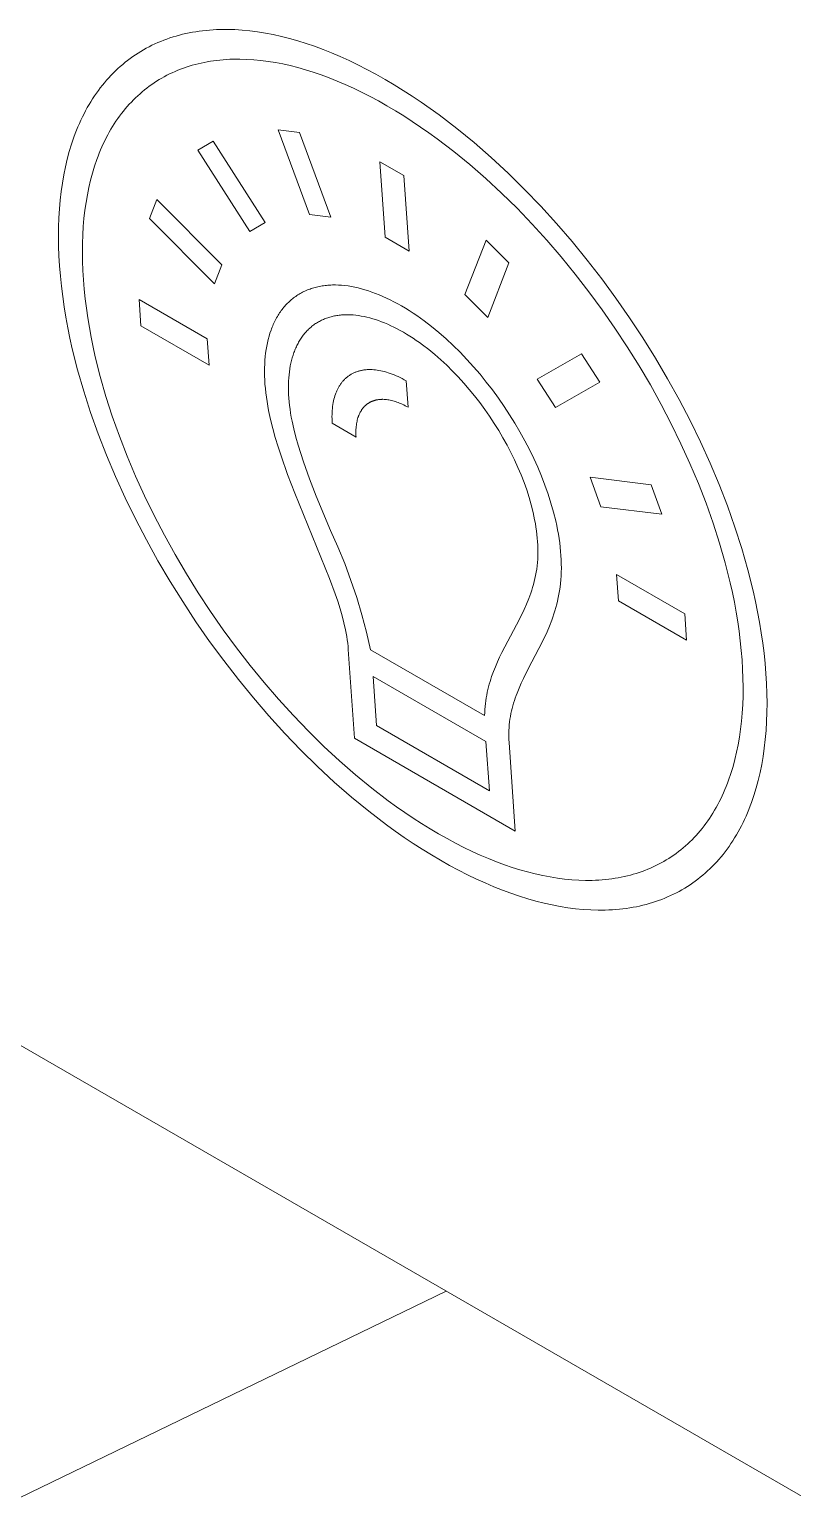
# Model space of a CAD drawing. Header units: inches. Extents: x -10 to 196, y -2 to 124.
# Drawn here: x 136.608 to 137.659, y 66.364 to 68.392 of the extents above; entities that cross this region are included whole.
import ezdxf

# ---------------------------------------------------------------- set-up
doc = ezdxf.new("R2010")
doc.units = ezdxf.units.IN
doc.layers.add('ZANO_R', color=7, linetype='Continuous', lineweight=0)

msp = doc.modelspace()

# ---------------------------------------------------------------- linework, layer by layer
at = {"layer": 'ZANO_R'}
for p, q in [((136.80986, 68.38268), (136.80552, 68.38138)), ((136.81424, 68.3839), (136.80986, 68.38268)), ((136.81868, 68.38503), (136.81424, 68.3839)), ((136.82316, 68.38607), (136.81868, 68.38503)), ((136.82769, 68.38703), (136.82316, 68.38607)), ((136.83226, 68.3879), (136.82769, 68.38703)), ((136.83688, 68.38868), (136.83226, 68.3879)), ((136.84155, 68.38938), (136.83688, 68.38868)), ((136.84626, 68.38999), (136.84155, 68.38938)), ((136.85102, 68.39051), (136.84626, 68.38999)), ((136.85582, 68.39094), (136.85102, 68.39051)), ((136.86066, 68.39129), (136.85582, 68.39094)), ((136.86555, 68.39155), (136.86066, 68.39129)), ((136.87048, 68.39172), (136.86555, 68.39155)), ((136.87545, 68.3918), (136.87048, 68.39172)), ((136.88046, 68.39179), (136.87545, 68.3918)), ((136.89061, 68.3915), (136.88046, 68.39179)), ((136.90093, 68.39086), (136.89061, 68.3915)), ((136.9114, 68.38985), (136.90093, 68.39086)), ((136.92203, 68.38848), (136.9114, 68.38985)), ((136.9328, 68.38675), (136.92203, 68.38848)), ((136.94373, 68.38464), (136.9328, 68.38675)), ((136.9548, 68.38217), (136.94373, 68.38464)), ((136.96602, 68.37933), (136.9548, 68.38217)), ((136.7611, 68.3615), (136.75737, 68.3592)), ((136.76488, 68.36373), (136.7611, 68.3615)), ((136.76871, 68.36587), (136.76488, 68.36373)), ((136.7726, 68.36793), (136.76871, 68.36587)), ((136.77653, 68.3699), (136.7726, 68.36793)), ((136.78052, 68.3718), (136.77653, 68.3699)), ((136.78456, 68.3736), (136.78052, 68.3718)), ((136.78865, 68.37533), (136.78456, 68.3736)), ((136.7928, 68.37697), (136.78865, 68.37533)), ((136.79699, 68.37852), (136.7928, 68.37697)), ((136.80123, 68.38), (136.79699, 68.37852)), ((136.80552, 68.38138), (136.80123, 68.38)), ((136.97737, 68.37611), (136.96602, 68.37933)), ((136.98885, 68.37252), (136.97737, 68.37611)), ((137.00046, 68.36855), (136.98885, 68.37252)), ((137.01221, 68.3642), (137.00046, 68.36855)), ((137.02407, 68.35947), (137.01221, 68.3642)), ((136.73616, 68.34364), (136.73282, 68.34076)), ((136.73955, 68.34644), (136.73616, 68.34364)), ((136.74301, 68.34915), (136.73955, 68.34644)), ((136.74652, 68.35178), (136.74301, 68.34915)), ((136.75008, 68.35434), (136.74652, 68.35178)), ((136.7537, 68.35681), (136.75008, 68.35434)), ((136.75737, 68.3592), (136.7537, 68.35681)), ((136.82383, 68.3398), (136.82783, 68.3411)), ((136.82783, 68.3411), (136.83187, 68.34231)), ((136.83187, 68.34231), (136.83596, 68.34344)), ((136.83596, 68.34344), (136.8401, 68.34449)), ((136.8401, 68.34449), (136.84428, 68.34547)), ((136.84428, 68.34547), (136.8485, 68.34636)), ((136.8485, 68.34636), (136.85277, 68.34717)), ((136.85277, 68.34717), (136.85707, 68.3479)), ((136.85707, 68.3479), (136.86142, 68.34855)), ((136.86142, 68.34855), (136.86582, 68.34912)), ((136.86582, 68.34912), (136.87025, 68.34961)), ((136.87025, 68.34961), (136.87473, 68.35001)), ((136.87473, 68.35001), (136.87924, 68.35034)), ((136.87924, 68.35034), (136.8838, 68.35058)), ((136.8838, 68.35058), (136.8884, 68.35073)), ((136.8884, 68.35073), (136.89303, 68.35081)), ((136.89303, 68.35081), (136.89771, 68.3508)), ((136.89771, 68.3508), (136.90717, 68.35054)), ((136.90717, 68.35054), (136.91679, 68.34993)), ((136.91679, 68.34993), (136.92655, 68.349)), ((136.92655, 68.349), (136.93646, 68.34772)), ((136.93646, 68.34772), (136.94652, 68.3461)), ((136.94652, 68.3461), (136.9567, 68.34414)), ((136.9567, 68.34414), (136.96703, 68.34184)), ((136.96703, 68.34184), (136.97748, 68.33918)), ((137.03605, 68.35435), (137.02407, 68.35947)), ((137.04815, 68.34885), (137.03605, 68.35435)), ((137.06037, 68.34296), (137.04815, 68.34885)), ((137.07269, 68.33668), (137.06037, 68.34296)), ((136.71399, 68.32182), (136.71106, 68.31839)), ((136.71698, 68.32518), (136.71399, 68.32182)), ((136.72003, 68.32845), (136.71698, 68.32518)), ((136.72314, 68.33165), (136.72003, 68.32845)), ((136.72631, 68.33477), (136.72314, 68.33165)), ((136.72953, 68.33781), (136.72631, 68.33477)), ((136.73282, 68.34076), (136.72953, 68.33781)), ((136.78293, 68.32041), (136.78641, 68.32256)), ((136.78641, 68.32256), (136.78993, 68.32463)), ((136.78993, 68.32463), (136.79351, 68.32663)), ((136.79351, 68.32663), (136.79713, 68.32855)), ((136.79713, 68.32855), (136.8008, 68.33039)), ((136.8008, 68.33039), (136.80452, 68.33216)), ((136.80452, 68.33216), (136.80829, 68.33384)), ((136.80829, 68.33384), (136.8121, 68.33545)), ((136.8121, 68.33545), (136.81596, 68.33698)), ((136.81596, 68.33698), (136.81987, 68.33843)), ((136.81987, 68.33843), (136.82383, 68.3398)), ((136.97748, 68.33918), (136.98807, 68.33619)), ((136.98807, 68.33619), (136.99878, 68.33284)), ((136.99878, 68.33284), (137.00961, 68.32913)), ((137.00961, 68.32913), (137.02055, 68.32508)), ((137.02055, 68.32508), (137.03162, 68.32066)), ((137.08512, 68.33001), (137.07269, 68.33668)), ((137.09764, 68.32295), (137.08512, 68.33001)), ((137.1102, 68.31553), (137.09764, 68.32295)), ((136.69993, 68.30387), (136.69731, 68.30004)), ((136.70262, 68.30761), (136.69993, 68.30387)), ((136.70537, 68.31128), (136.70262, 68.30761)), ((136.70818, 68.31487), (136.70537, 68.31128)), ((136.71106, 68.31839), (136.70818, 68.31487)), ((136.75397, 68.29763), (136.75698, 68.30046)), ((136.75698, 68.30046), (136.76004, 68.30322)), ((136.76004, 68.30322), (136.76315, 68.3059)), ((136.76315, 68.3059), (136.76632, 68.30851)), ((136.76632, 68.30851), (136.76954, 68.31104)), ((136.76954, 68.31104), (136.77281, 68.3135)), ((136.77281, 68.3135), (136.77613, 68.31588)), ((136.77613, 68.31588), (136.77951, 68.31818)), ((136.77951, 68.31818), (136.78293, 68.32041)), ((137.03162, 68.32066), (137.04279, 68.31589)), ((137.04279, 68.31589), (137.05407, 68.31076)), ((137.05407, 68.31076), (137.06546, 68.30527)), ((137.06546, 68.30527), (137.07695, 68.29942)), ((137.1227, 68.30781), (137.1102, 68.31553)), ((137.13515, 68.29979), (137.1227, 68.30781)), ((136.68743, 68.28397), (136.68512, 68.27976)), ((136.6898, 68.2881), (136.68743, 68.28397)), ((136.69224, 68.29216), (136.6898, 68.2881)), ((136.69474, 68.29614), (136.69224, 68.29216)), ((136.69731, 68.30004), (136.69474, 68.29614)), ((136.73707, 68.27908), (136.73975, 68.28235)), ((136.73975, 68.28235), (136.74248, 68.28555)), ((136.74248, 68.28555), (136.74527, 68.28868)), ((136.74527, 68.28868), (136.74811, 68.29174)), ((136.74811, 68.29174), (136.75101, 68.29472)), ((136.75101, 68.29472), (136.75397, 68.29763)), ((137.07695, 68.29942), (137.08854, 68.2932)), ((137.08854, 68.2932), (137.10022, 68.28661)), ((137.10022, 68.28661), (137.11193, 68.27969)), ((137.14753, 68.29147), (137.13515, 68.29979)), ((137.15985, 68.28288), (137.14753, 68.29147)), ((137.1721, 68.274), (137.15985, 68.28288)), ((136.67652, 68.26216), (136.67454, 68.25758)), ((136.67857, 68.26668), (136.67652, 68.26216)), ((136.68069, 68.27111), (136.67857, 68.26668)), ((136.68287, 68.27547), (136.68069, 68.27111)), ((136.68512, 68.27976), (136.68287, 68.27547)), ((136.7222, 68.25789), (136.72453, 68.2616)), ((136.72453, 68.2616), (136.72693, 68.26524)), ((136.72693, 68.26524), (136.72938, 68.26881)), ((136.72938, 68.26881), (136.73188, 68.2723)), ((136.73188, 68.2723), (136.73445, 68.27573)), ((136.73445, 68.27573), (136.73707, 68.27908)), ((137.11193, 68.27969), (137.12359, 68.27249)), ((137.12359, 68.27249), (137.13519, 68.26502)), ((137.13519, 68.26502), (137.14674, 68.25726)), ((137.19638, 68.25544), (137.1721, 68.274)), ((136.66899, 68.24337), (136.66563, 68.23352)), ((136.67077, 68.24818), (136.66899, 68.24337)), ((136.67262, 68.25291), (136.67077, 68.24818)), ((136.67454, 68.25758), (136.67262, 68.25291)), ((136.71143, 68.23827), (136.71346, 68.24234)), ((136.71346, 68.24234), (136.71556, 68.24633)), ((136.71556, 68.24633), (136.71771, 68.25026)), ((136.71771, 68.25026), (136.71993, 68.25411)), ((136.71993, 68.25411), (136.7222, 68.25789)), ((136.95057, 68.25347), (136.99342, 68.1365)), ((136.97994, 68.24985), (136.95057, 68.25347)), ((137.0228, 68.13287), (136.97994, 68.24985)), ((137.14674, 68.25726), (137.15823, 68.24925)), ((137.15823, 68.24925), (137.16965, 68.24097)), ((137.16965, 68.24097), (137.19229, 68.22366)), ((137.22033, 68.23584), (137.19638, 68.25544)), ((136.66254, 68.22339), (136.65974, 68.21296)), ((136.66563, 68.23352), (136.66254, 68.22339)), ((136.70218, 68.21688), (136.70391, 68.2213)), ((136.70391, 68.2213), (136.70569, 68.22565)), ((136.70569, 68.22565), (136.70754, 68.22992)), ((136.70754, 68.22992), (136.70946, 68.23413)), ((136.70946, 68.23413), (136.71143, 68.23827)), ((136.8609, 68.23773), (136.8395, 68.22544)), ((136.8395, 68.22544), (136.91127, 68.1134)), ((136.93268, 68.12567), (136.8609, 68.23773)), ((137.19229, 68.22366), (137.21462, 68.20538)), ((137.24393, 68.21525), (137.22033, 68.23584)), ((136.65722, 68.20224), (136.65498, 68.19123)), ((136.65974, 68.21296), (136.65722, 68.20224)), ((136.69451, 68.19376), (136.69739, 68.20322)), ((136.69739, 68.20322), (136.70052, 68.2124)), ((136.70052, 68.2124), (136.70218, 68.21688)), ((137.12345, 68.19044), (137.09059, 68.20941)), ((137.09059, 68.20941), (137.09798, 68.1053)), ((137.21462, 68.20538), (137.23662, 68.18619)), ((137.26713, 68.19373), (137.24393, 68.21525)), ((136.65303, 68.17993), (136.65138, 68.16835)), ((136.65498, 68.19123), (136.65303, 68.17993)), ((136.68954, 68.17404), (136.69189, 68.18404)), ((136.69189, 68.18404), (136.69451, 68.19376)), ((137.13084, 68.08633), (137.12345, 68.19044)), ((137.23662, 68.18619), (137.25826, 68.16612)), ((137.2899, 68.17132), (137.26713, 68.19373)), ((136.65138, 68.16835), (136.65003, 68.15649)), ((136.68564, 68.15324), (136.68746, 68.16378)), ((136.68746, 68.16378), (136.68954, 68.17404)), ((137.25826, 68.16612), (137.2795, 68.14523)), ((137.31222, 68.14809), (137.2899, 68.17132)), ((136.64897, 68.14435), (136.64822, 68.13194)), ((136.65003, 68.15649), (136.64897, 68.14435)), ((136.68284, 68.13139), (136.6841, 68.14245)), ((136.6841, 68.14245), (136.68564, 68.15324)), ((136.78311, 68.15745), (136.77294, 68.13112)), ((136.87291, 68.0674), (136.78311, 68.15745)), ((137.2795, 68.14523), (137.30031, 68.12356)), ((137.33404, 68.12408), (137.31222, 68.14809)), ((136.64778, 68.11924), (136.64765, 68.10627)), ((136.64822, 68.13194), (136.64778, 68.11924)), ((136.68116, 68.10849), (136.68186, 68.12007)), ((136.68186, 68.12007), (136.68284, 68.13139)), ((136.77294, 68.13112), (136.86272, 68.04108)), ((136.91127, 68.1134), (136.93268, 68.12567)), ((136.99342, 68.1365), (137.0228, 68.13287)), ((137.30031, 68.12356), (137.32066, 68.10117)), ((137.35534, 68.09934), (137.33404, 68.12408)), ((136.64765, 68.10627), (136.64784, 68.09303)), ((136.68075, 68.09665), (136.68116, 68.10849)), ((137.09798, 68.1053), (137.13084, 68.08633)), ((137.23691, 68.10149), (137.20776, 68.02631)), ((137.26825, 68.07008), (137.23691, 68.10149)), ((137.32066, 68.10117), (137.34052, 68.0781)), ((137.37609, 68.07392), (137.35534, 68.09934)), ((136.64784, 68.09303), (136.64834, 68.07952)), ((136.64834, 68.07952), (136.64916, 68.06575)), ((136.68063, 68.08456), (136.68075, 68.09665)), ((136.6808, 68.07221), (136.68063, 68.08456)), ((137.34052, 68.0781), (137.35986, 68.0544)), ((136.64916, 68.06575), (136.65031, 68.05179)), ((136.68127, 68.05962), (136.6808, 68.07221)), ((136.68204, 68.04677), (136.68127, 68.05962)), ((136.86272, 68.04108), (136.87291, 68.0674)), ((137.23912, 67.99487), (137.26825, 68.07008)), ((137.39624, 68.04788), (137.37609, 68.07392)), ((136.65031, 68.05179), (136.65176, 68.03773)), ((136.65176, 68.03773), (136.65352, 68.02358)), ((136.6831, 68.03375), (136.68204, 68.04677)), ((137.00526, 68.03713), (137.00338, 68.03669)), ((137.00716, 68.03753), (137.00526, 68.03713)), ((137.00908, 68.03789), (137.00716, 68.03753)), ((137.01102, 68.03822), (137.00908, 68.03789)), ((137.01298, 68.03852), (137.01102, 68.03822)), ((137.01495, 68.03877), (137.01298, 68.03852)), ((137.01695, 68.03899), (137.01495, 68.03877)), ((137.01896, 68.03917), (137.01695, 68.03899)), ((137.021, 68.03932), (137.01896, 68.03917)), ((137.02305, 68.03943), (137.021, 68.03932)), ((137.02512, 68.0395), (137.02305, 68.03943)), ((137.0272, 68.03953), (137.02512, 68.0395)), ((137.02931, 68.03953), (137.0272, 68.03953)), ((137.03357, 68.03941), (137.02931, 68.03953)), ((137.0379, 68.03914), (137.03357, 68.03941)), ((137.04229, 68.03871), (137.0379, 68.03914)), ((137.04675, 68.03814), (137.04229, 68.03871)), ((137.05127, 68.03741), (137.04675, 68.03814)), ((137.05586, 68.03653), (137.05127, 68.03741)), ((137.35986, 68.0544), (137.37865, 68.03012)), ((137.41576, 68.02128), (137.39624, 68.04788)), ((136.65352, 68.02358), (136.65558, 68.00935)), ((136.68446, 68.02064), (136.6831, 68.03375)), ((136.6861, 68.00745), (136.68446, 68.02064)), ((136.8527, 67.96548), (136.75878, 68.01971)), ((136.75878, 68.01971), (136.76136, 67.98337)), ((136.96597, 68.01687), (136.96462, 68.0156)), ((136.96735, 68.01811), (136.96597, 68.01687)), ((136.96875, 68.01932), (136.96735, 68.01811)), ((136.97017, 68.02049), (136.96875, 68.01932)), ((136.97162, 68.02163), (136.97017, 68.02049)), ((136.97309, 68.02274), (136.97162, 68.02163)), ((136.97459, 68.02381), (136.97309, 68.02274)), ((136.97611, 68.02485), (136.97459, 68.02381)), ((136.97765, 68.02585), (136.97611, 68.02485)), ((136.97921, 68.02682), (136.97765, 68.02585)), ((136.9808, 68.02775), (136.97921, 68.02682)), ((136.98241, 68.02865), (136.9808, 68.02775)), ((136.98404, 68.02951), (136.98241, 68.02865)), ((136.98569, 68.03034), (136.98404, 68.02951)), ((136.98737, 68.03114), (136.98569, 68.03034)), ((136.98906, 68.03189), (136.98737, 68.03114)), ((136.99078, 68.03262), (136.98906, 68.03189)), ((136.99252, 68.03331), (136.99078, 68.03262)), ((136.99428, 68.03396), (136.99252, 68.03331)), ((136.99606, 68.03458), (136.99428, 68.03396)), ((136.99786, 68.03516), (136.99606, 68.03458)), ((136.99968, 68.0357), (136.99786, 68.03516)), ((137.00152, 68.03621), (136.99968, 68.0357)), ((137.00338, 68.03669), (137.00152, 68.03621)), ((137.06051, 68.03549), (137.05586, 68.03653)), ((137.06521, 68.0343), (137.06051, 68.03549)), ((137.06998, 68.03295), (137.06521, 68.0343)), ((137.0748, 68.03144), (137.06998, 68.03295)), ((137.07967, 68.02977), (137.0748, 68.03144)), ((137.0846, 68.02795), (137.07967, 68.02977)), ((137.08958, 68.02596), (137.0846, 68.02795)), ((137.09461, 68.02381), (137.08958, 68.02596)), ((137.09969, 68.02151), (137.09461, 68.02381)), ((137.10481, 68.01903), (137.09969, 68.02151)), ((137.10998, 68.0164), (137.10481, 68.01903)), ((137.20776, 68.02631), (137.23912, 67.99487)), ((137.37865, 68.03012), (137.39685, 68.00531)), ((137.43463, 67.99415), (137.41576, 68.02128)), ((136.65558, 68.00935), (136.65794, 67.99504)), ((136.68802, 67.99418), (136.6861, 68.00745)), ((136.95032, 67.99771), (136.9493, 67.99601)), ((136.95137, 67.99938), (136.95032, 67.99771)), ((136.95244, 68.00102), (136.95137, 67.99938)), ((136.95355, 68.00263), (136.95244, 68.00102)), ((136.95468, 68.0042), (136.95355, 68.00263)), ((136.95583, 68.00574), (136.95468, 68.0042)), ((136.95701, 68.00725), (136.95583, 68.00574)), ((136.95821, 68.00872), (136.95701, 68.00725)), ((136.95945, 68.01016), (136.95821, 68.00872)), ((136.9607, 68.01157), (136.95945, 68.01016)), ((136.96198, 68.01294), (136.9607, 68.01157)), ((136.96329, 68.01429), (136.96198, 68.01294)), ((136.96462, 68.0156), (136.96329, 68.01429)), ((137.0248, 67.99615), (137.02638, 67.99651)), ((137.02638, 67.99651), (137.02797, 67.99685)), ((137.02797, 67.99685), (137.02958, 67.99716)), ((137.02958, 67.99716), (137.03121, 67.99743)), ((137.03121, 67.99743), (137.03285, 67.99768)), ((137.03285, 67.99768), (137.03451, 67.99789)), ((137.03451, 67.99789), (137.03619, 67.99808)), ((137.03619, 67.99808), (137.03788, 67.99823)), ((137.03788, 67.99823), (137.03958, 67.99835)), ((137.03958, 67.99835), (137.04131, 67.99844)), ((137.04131, 67.99844), (137.04304, 67.9985)), ((137.04304, 67.9985), (137.04479, 67.99853)), ((137.04479, 67.99853), (137.04656, 67.99853)), ((137.04656, 67.99853), (137.05013, 67.99842)), ((137.05013, 67.99842), (137.05376, 67.9982)), ((137.05376, 67.9982), (137.05745, 67.99784)), ((137.05745, 67.99784), (137.06119, 67.99736)), ((137.06119, 67.99736), (137.06499, 67.99675)), ((137.06499, 67.99675), (137.06884, 67.99601)), ((137.1152, 68.0136), (137.10998, 68.0164)), ((137.12046, 68.01063), (137.1152, 68.0136)), ((137.12573, 68.0075), (137.12046, 68.01063)), ((137.13098, 68.00424), (137.12573, 68.0075)), ((137.1362, 68.00085), (137.13098, 68.00424)), ((137.1414, 67.99735), (137.1362, 68.00085)), ((137.14657, 67.99372), (137.1414, 67.99735)), ((137.39685, 68.00531), (137.41445, 67.98002)), ((136.65794, 67.99504), (136.66059, 67.98065)), ((136.66059, 67.98065), (136.66353, 67.96621)), ((136.69022, 67.98083), (136.68802, 67.99418)), ((136.69269, 67.96742), (136.69022, 67.98083)), ((136.76136, 67.98337), (136.85528, 67.92915)), ((136.94056, 67.97724), (136.93915, 67.9731)), ((136.94131, 67.97925), (136.94056, 67.97724)), ((136.94208, 67.98124), (136.94131, 67.97925)), ((136.94289, 67.9832), (136.94208, 67.98124)), ((136.94372, 67.98512), (136.94289, 67.9832)), ((136.94458, 67.98702), (136.94372, 67.98512)), ((136.94547, 67.98888), (136.94458, 67.98702)), ((136.94639, 67.99071), (136.94547, 67.98888)), ((136.94733, 67.99251), (136.94639, 67.99071)), ((136.9483, 67.99428), (136.94733, 67.99251)), ((136.9493, 67.99601), (136.9483, 67.99428)), ((136.98898, 67.97507), (136.99006, 67.97623)), ((136.99006, 67.97623), (136.99115, 67.97735)), ((136.99115, 67.97735), (136.99227, 67.97845)), ((136.99227, 67.97845), (136.99341, 67.97952)), ((136.99341, 67.97952), (136.99456, 67.98056)), ((136.99456, 67.98056), (136.99574, 67.98157)), ((136.99574, 67.98157), (136.99694, 67.98256)), ((136.99694, 67.98256), (136.99815, 67.98351)), ((136.99815, 67.98351), (136.99939, 67.98444)), ((136.99939, 67.98444), (137.00064, 67.98534)), ((137.00064, 67.98534), (137.00192, 67.98621)), ((137.00192, 67.98621), (137.00321, 67.98705)), ((137.00321, 67.98705), (137.00452, 67.98786)), ((137.00452, 67.98786), (137.00585, 67.98865)), ((137.00585, 67.98865), (137.0072, 67.9894)), ((137.0072, 67.9894), (137.00857, 67.99013)), ((137.00857, 67.99013), (137.00996, 67.99082)), ((137.00996, 67.99082), (137.01136, 67.99149)), ((137.01136, 67.99149), (137.01279, 67.99212)), ((137.01279, 67.99212), (137.01423, 67.99273)), ((137.01423, 67.99273), (137.01569, 67.99331)), ((137.01569, 67.99331), (137.01716, 67.99386)), ((137.01716, 67.99386), (137.01866, 67.99437)), ((137.01866, 67.99437), (137.02017, 67.99486)), ((137.02017, 67.99486), (137.02169, 67.99532)), ((137.02169, 67.99532), (137.02324, 67.99575)), ((137.02324, 67.99575), (137.0248, 67.99615)), ((137.06884, 67.99601), (137.07274, 67.99514)), ((137.07274, 67.99514), (137.07669, 67.99414)), ((137.07669, 67.99414), (137.08068, 67.993)), ((137.08068, 67.993), (137.08473, 67.99174)), ((137.08473, 67.99174), (137.08882, 67.99034)), ((137.08882, 67.99034), (137.09295, 67.98881)), ((137.09295, 67.98881), (137.09713, 67.98714)), ((137.09713, 67.98714), (137.10135, 67.98534)), ((137.10135, 67.98534), (137.10561, 67.9834)), ((137.10561, 67.9834), (137.10991, 67.98133)), ((137.10991, 67.98133), (137.11425, 67.97912)), ((137.11425, 67.97912), (137.11863, 67.97677)), ((137.11863, 67.97677), (137.12304, 67.97428)), ((137.15171, 67.98998), (137.14657, 67.99372)), ((137.16189, 67.98215), (137.15171, 67.98998)), ((137.17194, 67.97389), (137.16189, 67.98215)), ((137.41445, 67.98002), (137.4314, 67.95428)), ((137.45281, 67.96655), (137.43463, 67.99415)), ((136.66353, 67.96621), (136.66675, 67.9517)), ((136.69543, 67.95395), (136.69269, 67.96742)), ((136.85528, 67.92915), (136.8527, 67.96548)), ((136.93562, 67.95997), (136.93468, 67.95535)), ((136.93668, 67.96447), (136.93562, 67.95997)), ((136.93786, 67.96885), (136.93668, 67.96447)), ((136.93915, 67.9731), (136.93786, 67.96885)), ((136.97546, 67.95448), (136.9762, 67.95604)), ((136.9762, 67.95604), (136.97697, 67.95757)), ((136.97697, 67.95757), (136.97776, 67.95908)), ((136.97776, 67.95908), (136.97858, 67.96056)), ((136.97858, 67.96056), (136.97941, 67.96202)), ((136.97941, 67.96202), (136.98027, 67.96345)), ((136.98027, 67.96345), (136.98115, 67.96485)), ((136.98115, 67.96485), (136.98206, 67.96622)), ((136.98206, 67.96622), (136.98298, 67.96757)), ((136.98298, 67.96757), (136.98393, 67.96889)), ((136.98393, 67.96889), (136.9849, 67.97018)), ((136.9849, 67.97018), (136.98589, 67.97145)), ((136.98589, 67.97145), (136.9869, 67.97268)), ((136.9869, 67.97268), (136.98793, 67.97389)), ((136.98793, 67.97389), (136.98898, 67.97507)), ((137.12304, 67.97428), (137.12746, 67.97167)), ((137.12746, 67.97167), (137.13186, 67.96895)), ((137.13186, 67.96895), (137.13624, 67.96613)), ((137.13624, 67.96613), (137.1406, 67.9632)), ((137.1406, 67.9632), (137.14494, 67.96017)), ((137.14494, 67.96017), (137.14926, 67.95705)), ((137.14926, 67.95705), (137.15781, 67.95051)), ((137.18184, 67.96522), (137.17194, 67.97389)), ((137.19157, 67.95616), (137.18184, 67.96522)), ((137.20111, 67.94673), (137.19157, 67.95616)), ((137.47026, 67.93854), (137.45281, 67.96655)), ((136.66675, 67.9517), (136.67404, 67.92255)), ((136.69844, 67.94043), (136.69543, 67.95395)), ((136.70523, 67.91324), (136.69844, 67.94043)), ((136.93216, 67.93568), (136.93185, 67.93047)), ((136.93261, 67.94078), (136.93216, 67.93568)), ((136.93317, 67.94575), (136.93261, 67.94078)), ((136.93387, 67.95061), (136.93317, 67.94575)), ((136.93468, 67.95535), (136.93387, 67.95061)), ((136.96794, 67.93178), (136.96882, 67.93556)), ((136.96882, 67.93556), (136.96981, 67.93923)), ((136.96981, 67.93923), (136.9709, 67.9428)), ((136.9709, 67.9428), (136.97208, 67.94627)), ((136.97208, 67.94627), (136.97271, 67.94796)), ((136.97271, 67.94796), (136.97336, 67.94963)), ((136.97336, 67.94963), (136.97404, 67.95127)), ((136.97404, 67.95127), (136.97474, 67.95289)), ((136.97474, 67.95289), (136.97546, 67.95448)), ((137.15781, 67.95051), (137.16624, 67.94361)), ((137.16624, 67.94361), (137.17455, 67.93636)), ((137.17455, 67.93636), (137.18272, 67.92878)), ((137.21047, 67.93695), (137.20111, 67.94673)), ((137.21961, 67.92685), (137.21047, 67.93695)), ((137.36858, 67.94462), (137.30739, 67.90952)), ((137.39363, 67.90552), (137.36858, 67.94462)), ((137.4314, 67.95428), (137.44767, 67.92816)), ((137.48695, 67.91017), (137.47026, 67.93854)), ((136.67404, 67.92255), (136.68242, 67.89323)), ((136.93166, 67.92514), (136.93161, 67.9197)), ((136.93161, 67.9197), (136.93169, 67.91414)), ((136.93185, 67.93047), (136.93166, 67.92514)), ((136.96503, 67.9114), (136.9654, 67.91568)), ((136.9654, 67.91568), (136.96588, 67.91985)), ((136.96588, 67.91985), (136.96646, 67.92393)), ((136.96646, 67.92393), (136.96715, 67.92791)), ((136.96715, 67.92791), (136.96794, 67.93178)), ((137.04949, 67.91549), (137.04866, 67.91495)), ((137.05034, 67.91602), (137.04949, 67.91549)), ((137.05119, 67.91652), (137.05034, 67.91602)), ((137.05207, 67.91701), (137.05119, 67.91652)), ((137.05295, 67.91748), (137.05207, 67.91701)), ((137.05384, 67.91792), (137.05295, 67.91748)), ((137.05475, 67.91835), (137.05384, 67.91792)), ((137.05567, 67.91877), (137.05475, 67.91835)), ((137.0566, 67.91916), (137.05567, 67.91877)), ((137.05754, 67.91953), (137.0566, 67.91916)), ((137.05849, 67.91988), (137.05754, 67.91953)), ((137.05945, 67.92022), (137.05849, 67.91988)), ((137.06043, 67.92053), (137.05945, 67.92022)), ((137.06141, 67.92083), (137.06043, 67.92053)), ((137.06241, 67.92111), (137.06141, 67.92083)), ((137.06342, 67.92136), (137.06241, 67.92111)), ((137.06443, 67.9216), (137.06342, 67.92136)), ((137.06546, 67.92182), (137.06443, 67.9216)), ((137.0665, 67.92202), (137.06546, 67.92182)), ((137.06755, 67.92219), (137.0665, 67.92202)), ((137.06861, 67.92235), (137.06755, 67.92219)), ((137.06968, 67.92249), (137.06861, 67.92235)), ((137.07076, 67.92261), (137.06968, 67.92249)), ((137.07185, 67.92271), (137.07076, 67.92261)), ((137.07295, 67.92279), (137.07185, 67.92271)), ((137.07406, 67.92285), (137.07295, 67.92279)), ((137.07518, 67.92289), (137.07406, 67.92285)), ((137.07631, 67.9229), (137.07518, 67.92289)), ((137.07745, 67.9229), (137.07631, 67.9229)), ((137.07976, 67.92284), (137.07745, 67.9229)), ((137.0821, 67.92269), (137.07976, 67.92284)), ((137.08448, 67.92246), (137.0821, 67.92269)), ((137.08689, 67.92215), (137.08448, 67.92246)), ((137.08934, 67.92176), (137.08689, 67.92215)), ((137.09182, 67.92128), (137.08934, 67.92176)), ((137.09434, 67.92072), (137.09182, 67.92128)), ((137.09689, 67.92007), (137.09434, 67.92072)), ((137.09947, 67.91934), (137.09689, 67.92007)), ((137.10207, 67.91853), (137.09947, 67.91934)), ((137.10471, 67.91763), (137.10207, 67.91853)), ((137.10738, 67.91664), (137.10471, 67.91763)), ((137.11007, 67.91556), (137.10738, 67.91664)), ((137.1128, 67.9144), (137.11007, 67.91556)), ((137.18272, 67.92878), (137.19074, 67.92089)), ((137.19074, 67.92089), (137.1986, 67.91271)), ((137.22854, 67.91644), (137.21961, 67.92685)), ((137.23723, 67.90575), (137.22854, 67.91644)), ((137.44767, 67.92816), (137.46323, 67.90171)), ((136.71305, 67.8859), (136.70523, 67.91324)), ((136.93169, 67.91414), (136.9319, 67.90848)), ((136.9319, 67.90848), (136.93224, 67.90269)), ((136.93224, 67.90269), (136.93273, 67.89675)), ((136.93273, 67.89675), (136.93337, 67.89077)), ((136.96457, 67.89799), (136.96461, 67.90256)), ((136.96463, 67.89333), (136.96457, 67.89799)), ((136.96461, 67.90256), (136.96477, 67.90703)), ((136.96477, 67.90703), (136.96503, 67.9114)), ((137.03207, 67.89547), (137.03159, 67.89446)), ((137.03257, 67.89646), (137.03207, 67.89547)), ((137.03308, 67.89744), (137.03257, 67.89646)), ((137.0336, 67.89839), (137.03308, 67.89744)), ((137.03414, 67.89933), (137.0336, 67.89839)), ((137.03469, 67.90026), (137.03414, 67.89933)), ((137.03526, 67.90116), (137.03469, 67.90026)), ((137.03585, 67.90205), (137.03526, 67.90116)), ((137.03644, 67.90292), (137.03585, 67.90205)), ((137.03705, 67.90377), (137.03644, 67.90292)), ((137.03768, 67.9046), (137.03705, 67.90377)), ((137.03832, 67.90542), (137.03768, 67.9046)), ((137.03897, 67.90622), (137.03832, 67.90542)), ((137.03963, 67.907), (137.03897, 67.90622)), ((137.04031, 67.90776), (137.03963, 67.907)), ((137.04101, 67.9085), (137.04031, 67.90776)), ((137.04171, 67.90923), (137.04101, 67.9085)), ((137.04243, 67.90994), (137.04171, 67.90923)), ((137.04317, 67.91063), (137.04243, 67.90994)), ((137.04391, 67.9113), (137.04317, 67.91063)), ((137.04467, 67.91195), (137.04391, 67.9113)), ((137.04544, 67.91259), (137.04467, 67.91195)), ((137.04623, 67.91321), (137.04544, 67.91259)), ((137.04702, 67.91381), (137.04623, 67.91321)), ((137.04783, 67.91439), (137.04702, 67.91381)), ((137.04866, 67.91495), (137.04783, 67.91439)), ((137.11555, 67.91315), (137.1128, 67.9144)), ((137.11832, 67.91181), (137.11555, 67.91315)), ((137.12112, 67.91039), (137.11832, 67.91181)), ((137.12394, 67.90887), (137.12112, 67.91039)), ((137.12679, 67.90727), (137.12394, 67.90887)), ((137.12937, 67.87092), (137.12679, 67.90727)), ((137.1986, 67.91271), (137.20628, 67.90425)), ((137.20628, 67.90425), (137.21379, 67.89554)), ((137.21379, 67.89554), (137.22109, 67.88659)), ((137.24567, 67.89481), (137.23723, 67.90575)), ((137.30739, 67.90952), (137.33244, 67.87042)), ((137.33244, 67.87042), (137.39363, 67.90552)), ((137.46323, 67.90171), (137.47806, 67.87496)), ((137.50285, 67.88148), (137.48695, 67.91017)), ((136.68242, 67.89323), (136.69186, 67.86382)), ((136.72185, 67.85848), (136.71305, 67.8859)), ((136.93337, 67.89077), (136.93414, 67.88476)), ((136.93414, 67.88476), (136.93503, 67.8787)), ((136.93503, 67.8787), (136.93606, 67.87262)), ((136.96481, 67.88857), (136.96463, 67.89333)), ((136.9651, 67.88372), (136.96481, 67.88857)), ((136.96553, 67.87858), (136.9651, 67.88372)), ((136.96609, 67.87338), (136.96553, 67.87858)), ((137.02579, 67.87475), (137.02541, 67.87212)), ((137.02623, 67.87732), (137.02579, 67.87475)), ((137.02674, 67.87982), (137.02623, 67.87732)), ((137.02731, 67.88226), (137.02674, 67.87982)), ((137.02795, 67.88463), (137.02731, 67.88226)), ((137.02865, 67.88693), (137.02795, 67.88463)), ((137.02941, 67.88917), (137.02865, 67.88693)), ((137.02982, 67.89026), (137.02941, 67.88917)), ((137.03024, 67.89134), (137.02982, 67.89026)), ((137.03067, 67.8924), (137.03024, 67.89134)), ((137.03112, 67.89344), (137.03067, 67.8924)), ((137.03159, 67.89446), (137.03112, 67.89344)), ((137.07166, 67.87421), (137.0722, 67.87466)), ((137.0722, 67.87466), (137.07275, 67.87509)), ((137.07275, 67.87509), (137.07331, 67.87551)), ((137.07331, 67.87551), (137.07388, 67.87592)), ((137.07388, 67.87592), (137.07446, 67.87632)), ((137.07446, 67.87632), (137.07504, 67.8767)), ((137.07504, 67.8767), (137.07564, 67.87707)), ((137.07564, 67.87707), (137.07624, 67.87742)), ((137.07624, 67.87742), (137.07685, 67.87776)), ((137.07685, 67.87776), (137.07747, 67.87809)), ((137.07747, 67.87809), (137.0781, 67.87841)), ((137.0781, 67.87841), (137.07874, 67.87871)), ((137.07874, 67.87871), (137.07939, 67.879)), ((137.07939, 67.879), (137.08004, 67.87927)), ((137.08004, 67.87927), (137.0807, 67.87954)), ((137.0807, 67.87954), (137.08137, 67.87978)), ((137.08137, 67.87978), (137.08205, 67.88002)), ((137.08205, 67.88002), (137.08273, 67.88024)), ((137.08273, 67.88024), (137.08342, 67.88045)), ((137.08342, 67.88045), (137.08412, 67.88064)), ((137.08412, 67.88064), (137.08483, 67.88082)), ((137.08483, 67.88082), (137.08555, 67.88099)), ((137.08555, 67.88099), (137.08627, 67.88114)), ((137.08627, 67.88114), (137.087, 67.88128)), ((137.087, 67.88128), (137.08774, 67.88141)), ((137.08774, 67.88141), (137.08848, 67.88152)), ((137.08848, 67.88152), (137.08924, 67.88162)), ((137.08924, 67.88162), (137.08999, 67.8817)), ((137.08999, 67.8817), (137.09076, 67.88177)), ((137.09076, 67.88177), (137.09153, 67.88182)), ((137.09153, 67.88182), (137.09231, 67.88187)), ((137.09231, 67.88187), (137.0931, 67.88189)), ((137.0931, 67.88189), (137.0939, 67.88191)), ((137.0939, 67.88191), (137.0947, 67.8819)), ((137.0947, 67.8819), (137.09632, 67.88186)), ((137.09632, 67.88186), (137.09796, 67.88176)), ((137.09796, 67.88176), (137.09963, 67.8816)), ((137.09963, 67.8816), (137.10133, 67.88138)), ((137.10133, 67.88138), (137.10305, 67.8811)), ((137.10305, 67.8811), (137.1048, 67.88076)), ((137.1048, 67.88076), (137.10656, 67.88037)), ((137.10656, 67.88037), (137.10835, 67.87992)), ((137.10835, 67.87992), (137.11017, 67.8794)), ((137.11017, 67.8794), (137.112, 67.87883)), ((137.112, 67.87883), (137.11385, 67.8782)), ((137.11385, 67.8782), (137.11573, 67.8775)), ((137.11573, 67.8775), (137.11762, 67.87675)), ((137.11762, 67.87675), (137.11954, 67.87593)), ((137.11954, 67.87593), (137.12147, 67.87505)), ((137.12147, 67.87505), (137.12342, 67.87411)), ((137.22109, 67.88659), (137.22819, 67.87742)), ((137.22819, 67.87742), (137.23506, 67.86805)), ((137.25384, 67.88362), (137.24567, 67.89481)), ((137.26174, 67.87222), (137.25384, 67.88362)), ((137.47806, 67.87496), (137.49212, 67.84797)), ((137.51793, 67.85254), (137.50285, 67.88148)), ((136.69186, 67.86382), (136.70232, 67.83435)), ((136.7316, 67.831), (136.72185, 67.85848)), ((136.93606, 67.87262), (136.93721, 67.8665)), ((136.93721, 67.8665), (136.93985, 67.85417)), ((136.96678, 67.86812), (136.96609, 67.87338)), ((136.9676, 67.86281), (136.96678, 67.86812)), ((136.96853, 67.85744), (136.9676, 67.86281)), ((136.96958, 67.85202), (136.96853, 67.85744)), ((137.0246, 67.86096), (137.02457, 67.85802)), ((137.02457, 67.85802), (137.02461, 67.85501)), ((137.0247, 67.86385), (137.0246, 67.86096)), ((137.02461, 67.85501), (137.02472, 67.85194)), ((137.02487, 67.86667), (137.0247, 67.86385)), ((137.02511, 67.86943), (137.02487, 67.86667)), ((137.02541, 67.87212), (137.02511, 67.86943)), ((137.05946, 67.85334), (137.0599, 67.85501)), ((137.0599, 67.85501), (137.0604, 67.85663)), ((137.0604, 67.85663), (137.06093, 67.8582)), ((137.06093, 67.8582), (137.06122, 67.85897)), ((137.06122, 67.85897), (137.06151, 67.85973)), ((137.06151, 67.85973), (137.06182, 67.86047)), ((137.06182, 67.86047), (137.06213, 67.8612)), ((137.06213, 67.8612), (137.06246, 67.86192)), ((137.06246, 67.86192), (137.0628, 67.86263)), ((137.0628, 67.86263), (137.06315, 67.86333)), ((137.06315, 67.86333), (137.06351, 67.86401)), ((137.06351, 67.86401), (137.06388, 67.86468)), ((137.06388, 67.86468), (137.06426, 67.86534)), ((137.06426, 67.86534), (137.06464, 67.86599)), ((137.06464, 67.86599), (137.06504, 67.86663)), ((137.06504, 67.86663), (137.06545, 67.86725)), ((137.06545, 67.86725), (137.06587, 67.86786)), ((137.06587, 67.86786), (137.0663, 67.86846)), ((137.0663, 67.86846), (137.06674, 67.86905)), ((137.06674, 67.86905), (137.06719, 67.86962)), ((137.06719, 67.86962), (137.06765, 67.87018)), ((137.06765, 67.87018), (137.06812, 67.87073)), ((137.06812, 67.87073), (137.06859, 67.87127)), ((137.06859, 67.87127), (137.06908, 67.87179)), ((137.06908, 67.87179), (137.06958, 67.8723)), ((137.06958, 67.8723), (137.07008, 67.8728)), ((137.07008, 67.8728), (137.0706, 67.87328)), ((137.0706, 67.87328), (137.07112, 67.87375)), ((137.07112, 67.87375), (137.07166, 67.87421)), ((137.12342, 67.87411), (137.12538, 67.87311)), ((137.12538, 67.87311), (137.12737, 67.87204)), ((137.12737, 67.87204), (137.12937, 67.87092)), ((137.23506, 67.86805), (137.24171, 67.8585)), ((137.24171, 67.8585), (137.24811, 67.84878)), ((137.26935, 67.86063), (137.26174, 67.87222)), ((137.27665, 67.84886), (137.26935, 67.86063)), ((136.70232, 67.83435), (136.71377, 67.80488)), ((136.93985, 67.85417), (136.94292, 67.84173)), ((136.94292, 67.84173), (136.94638, 67.82919)), ((136.972, 67.84105), (136.96958, 67.85202)), ((136.97482, 67.82989), (136.972, 67.84105)), ((137.02472, 67.85194), (137.02491, 67.84881)), ((137.02491, 67.84881), (137.05777, 67.82984)), ((137.05753, 67.83631), (137.05755, 67.83838)), ((137.05755, 67.83419), (137.05753, 67.83631)), ((137.05755, 67.83838), (137.05762, 67.84041)), ((137.05764, 67.83204), (137.05755, 67.83419)), ((137.05762, 67.84041), (137.05774, 67.84239)), ((137.05774, 67.84239), (137.0579, 67.84433)), ((137.0579, 67.84433), (137.05812, 67.84622)), ((137.05812, 67.84622), (137.05838, 67.84807)), ((137.05838, 67.84807), (137.0587, 67.84987)), ((137.0587, 67.84987), (137.05905, 67.85163)), ((137.05905, 67.85163), (137.05946, 67.85334)), ((137.24811, 67.84878), (137.25425, 67.83892)), ((137.25425, 67.83892), (137.26013, 67.82893)), ((137.28363, 67.83695), (137.27665, 67.84886)), ((137.29028, 67.8249), (137.28363, 67.83695)), ((137.49212, 67.84797), (137.50538, 67.82078)), ((137.53215, 67.82338), (137.51793, 67.85254)), ((136.74227, 67.80352), (136.7316, 67.831)), ((136.94638, 67.82919), (136.9502, 67.81658)), ((136.9502, 67.81658), (136.95434, 67.80389)), ((136.97802, 67.81858), (136.97482, 67.82989)), ((136.98155, 67.80714), (136.97802, 67.81858)), ((137.05777, 67.82984), (137.05764, 67.83204)), ((137.26013, 67.82893), (137.26573, 67.81883)), ((137.26573, 67.81883), (137.27104, 67.80863)), ((137.29658, 67.81275), (137.29028, 67.8249)), ((137.50538, 67.82078), (137.51781, 67.79345)), ((137.54548, 67.79407), (137.53215, 67.82338)), ((136.71377, 67.80488), (136.72617, 67.77547)), ((136.75384, 67.77609), (136.74227, 67.80352)), ((136.95434, 67.80389), (136.96341, 67.77837)), ((136.98538, 67.79557), (136.98155, 67.80714)), ((136.99379, 67.77216), (136.98538, 67.79557)), ((137.27104, 67.80863), (137.27605, 67.79837)), ((137.27605, 67.79837), (137.28075, 67.78805)), ((137.30252, 67.80051), (137.29658, 67.81275)), ((137.30808, 67.78821), (137.30252, 67.80051)), ((137.51781, 67.79345), (137.52938, 67.76602)), ((137.55789, 67.76466), (137.54548, 67.79407)), ((136.72617, 67.77547), (136.7395, 67.74616)), ((136.76627, 67.74876), (136.75384, 67.77609)), ((136.96341, 67.77837), (136.9733, 67.75274)), ((137.28075, 67.78805), (137.28511, 67.77769)), ((137.28511, 67.77769), (137.28915, 67.76731)), ((137.31326, 67.77586), (137.30808, 67.78821)), ((137.31804, 67.7635), (137.31326, 67.77586)), ((137.38027, 67.77458), (137.39523, 67.73374)), ((137.46422, 67.76421), (137.38027, 67.77458)), ((137.00297, 67.74849), (136.99379, 67.77216)), ((137.28915, 67.76731), (137.29283, 67.75693)), ((137.29283, 67.75693), (137.29615, 67.74658)), ((137.32239, 67.75114), (137.31804, 67.7635)), ((137.47918, 67.72337), (137.46422, 67.76421)), ((137.52938, 67.76602), (137.54006, 67.73855)), ((137.56934, 67.73519), (137.55789, 67.76466)), ((136.7395, 67.74616), (136.75372, 67.717)), ((136.77953, 67.72158), (136.76627, 67.74876)), ((136.9733, 67.75274), (137.0213, 67.63493)), ((137.02249, 67.70102), (137.00297, 67.74849)), ((137.29615, 67.74658), (137.2991, 67.73625)), ((137.2991, 67.73625), (137.30167, 67.72599)), ((137.32632, 67.7388), (137.32239, 67.75114)), ((137.32981, 67.72651), (137.32632, 67.7388)), ((137.39523, 67.73374), (137.47918, 67.72337)), ((137.54006, 67.73855), (137.54981, 67.71107)), ((137.5798, 67.70573), (137.56934, 67.73519)), ((136.75372, 67.717), (136.7688, 67.68806)), ((136.79359, 67.69459), (136.77953, 67.72158)), ((137.30167, 67.72599), (137.30281, 67.72088)), ((137.30281, 67.72088), (137.30384, 67.71579)), ((137.30384, 67.71579), (137.30478, 67.71073)), ((137.33283, 67.71428), (137.32981, 67.72651)), ((137.33417, 67.7082), (137.33283, 67.71428)), ((136.80842, 67.66784), (136.79359, 67.69459)), ((137.03264, 67.67837), (137.02249, 67.70102)), ((137.30478, 67.71073), (137.30561, 67.70569)), ((137.30561, 67.70569), (137.30633, 67.70068)), ((137.30633, 67.70068), (137.30695, 67.69569)), ((137.30695, 67.69569), (137.30746, 67.69074)), ((137.33538, 67.70214), (137.33417, 67.7082)), ((137.33648, 67.69612), (137.33538, 67.70214)), ((137.33745, 67.69012), (137.33648, 67.69612)), ((137.54981, 67.71107), (137.55861, 67.68364)), ((137.58923, 67.67631), (137.5798, 67.70573)), ((136.7688, 67.68806), (136.78471, 67.65937)), ((137.04205, 67.65541), (137.03264, 67.67837)), ((137.30746, 67.69074), (137.30787, 67.68583)), ((137.30787, 67.68583), (137.30816, 67.68078)), ((137.30816, 67.68078), (137.30831, 67.67582)), ((137.30831, 67.67582), (137.30833, 67.67095)), ((137.3383, 67.68415), (137.33745, 67.69012)), ((137.33902, 67.67822), (137.3383, 67.68415)), ((137.33961, 67.67233), (137.33902, 67.67822)), ((137.34007, 67.66649), (137.33961, 67.67233)), ((137.55861, 67.68364), (137.56642, 67.65631)), ((137.59761, 67.647), (137.58923, 67.67631)), ((136.78471, 67.65937), (136.8014, 67.631)), ((136.82399, 67.64138), (136.80842, 67.66784)), ((137.05072, 67.63216), (137.04205, 67.65541)), ((137.30718, 67.65237), (137.3066, 67.64792)), ((137.30764, 67.65689), (137.30718, 67.65237)), ((137.30799, 67.66149), (137.30764, 67.65689)), ((137.30822, 67.66618), (137.30799, 67.66149)), ((137.30833, 67.67095), (137.30822, 67.66618)), ((137.3404, 67.66064), (137.34007, 67.66649)), ((137.34058, 67.65492), (137.3404, 67.66064)), ((137.34062, 67.64933), (137.34058, 67.65492)), ((137.56642, 67.65631), (137.57322, 67.62912)), ((136.84026, 67.61527), (136.82399, 67.64138)), ((137.0213, 67.63493), (137.02898, 67.61378)), ((137.05863, 67.60863), (137.05072, 67.63216)), ((137.30426, 67.63503), (137.30328, 67.63087)), ((137.30514, 67.63926), (137.30426, 67.63503)), ((137.30592, 67.64355), (137.30514, 67.63926)), ((137.3066, 67.64792), (137.30592, 67.64355)), ((137.33945, 67.62811), (137.33993, 67.63325)), ((137.33993, 67.63325), (137.34029, 67.6385)), ((137.34029, 67.6385), (137.34052, 67.64386)), ((137.34052, 67.64386), (137.34062, 67.64933)), ((137.5106, 67.58619), (137.4167, 67.6404)), ((137.4167, 67.6404), (137.41928, 67.60407)), ((137.6049, 67.61784), (137.59761, 67.647)), ((136.8014, 67.631), (136.81885, 67.60299)), ((136.85721, 67.58954), (136.84026, 67.61527)), ((137.02898, 67.61378), (137.03244, 67.60346)), ((137.29721, 67.61097), (137.29578, 67.60715)), ((137.29857, 67.61484), (137.29721, 67.61097)), ((137.29986, 67.61876), (137.29857, 67.61484)), ((137.30108, 67.62274), (137.29986, 67.61876)), ((137.30223, 67.62677), (137.30108, 67.62274)), ((137.30328, 67.63087), (137.30223, 67.62677)), ((137.3364, 67.60855), (137.33732, 67.6133)), ((137.33732, 67.6133), (137.33814, 67.61814)), ((137.33814, 67.61814), (137.33885, 67.62307)), ((137.33885, 67.62307), (137.33945, 67.62811)), ((137.57322, 67.62912), (137.57623, 67.61559)), ((137.57623, 67.61559), (137.57897, 67.60212)), ((137.60813, 67.60333), (137.6049, 67.61784)), ((136.81885, 67.60299), (136.83703, 67.57539)), ((137.03244, 67.60346), (137.03561, 67.59332)), ((137.03561, 67.59332), (137.03847, 67.58338)), ((137.06578, 67.58487), (137.05863, 67.60863)), ((137.28952, 67.59232), (137.28612, 67.58513)), ((137.29275, 67.59965), (137.28952, 67.59232)), ((137.29578, 67.60715), (137.29275, 67.59965)), ((137.33178, 67.59041), (137.33307, 67.59483)), ((137.33307, 67.59483), (137.33427, 67.59932)), ((137.33427, 67.59932), (137.33538, 67.60389)), ((137.33538, 67.60389), (137.3364, 67.60855)), ((137.41928, 67.60407), (137.51318, 67.54985)), ((137.57897, 67.60212), (137.58144, 67.58871)), ((137.61107, 67.58889), (137.60813, 67.60333)), ((176.57368, 43.90981), (135.59118, 67.57106)), ((136.83703, 67.57539), (136.85589, 67.54827)), ((136.8748, 67.56424), (136.85721, 67.58954)), ((137.03847, 67.58338), (137.04099, 67.57364)), ((137.04099, 67.57364), (137.04313, 67.56413)), ((137.07216, 67.56088), (137.06578, 67.58487)), ((137.27896, 67.57108), (137.25859, 67.53269)), ((137.28612, 67.58513), (137.27896, 67.57108)), ((137.32428, 67.56936), (137.32748, 67.57759)), ((137.32748, 67.57759), (137.32898, 67.5818)), ((137.32898, 67.5818), (137.33042, 67.58607)), ((137.33042, 67.58607), (137.33178, 67.59041)), ((137.51318, 67.54985), (137.5106, 67.58619)), ((137.58144, 67.58871), (137.58364, 67.57537)), ((137.58364, 67.57537), (137.58556, 67.56209)), ((137.61372, 67.57451), (137.61107, 67.58889)), ((137.61608, 67.5602), (137.61372, 67.57451)), ((136.89301, 67.53943), (136.8748, 67.56424)), ((137.04313, 67.56413), (137.04405, 67.55946)), ((137.04405, 67.55946), (137.04487, 67.55484)), ((137.04487, 67.55484), (137.04558, 67.55029)), ((137.04558, 67.55029), (137.04618, 67.5458)), ((137.07776, 67.53671), (137.07216, 67.56088)), ((137.30971, 67.53829), (137.31727, 67.55352)), ((137.31727, 67.55352), (137.32087, 67.56135)), ((137.32087, 67.56135), (137.32428, 67.56936)), ((137.58556, 67.56209), (137.5872, 67.5489)), ((137.61814, 67.54596), (137.61608, 67.5602)), ((136.85589, 67.54827), (136.87542, 67.52166)), ((136.9118, 67.51515), (136.89301, 67.53943)), ((137.04618, 67.5458), (137.04667, 67.54138)), ((137.04667, 67.54138), (137.04703, 67.53702)), ((137.04703, 67.53702), (137.05571, 67.41473)), ((137.23487, 67.446), (137.07776, 67.53671)), ((137.25859, 67.53269), (137.2555, 67.52634)), ((137.29496, 67.51025), (137.30971, 67.53829)), ((137.5872, 67.5489), (137.58855, 67.53579)), ((137.58855, 67.53579), (137.58962, 67.52277)), ((137.6199, 67.53181), (137.61814, 67.54596)), ((137.62135, 67.51776), (137.6199, 67.53181)), ((136.87542, 67.52166), (136.89557, 67.49562)), ((136.93114, 67.49145), (136.9118, 67.51515)), ((137.2497, 67.51332), (137.24704, 67.50661)), ((137.25253, 67.51989), (137.2497, 67.51332)), ((137.2555, 67.52634), (137.25253, 67.51989)), ((137.28835, 67.49709), (137.29496, 67.51025)), ((137.58962, 67.52277), (137.59039, 67.50993)), ((137.59039, 67.50993), (137.59086, 67.49733)), ((137.62249, 67.50379), (137.62135, 67.51776)), ((136.89557, 67.49562), (136.91631, 67.47021)), ((136.951, 67.46839), (136.93114, 67.49145)), ((137.08598, 67.43211), (137.08117, 67.49988)), ((137.08117, 67.49988), (137.23658, 67.41015)), ((137.24232, 67.49272), (137.24129, 67.48913)), ((137.24342, 67.49626), (137.24232, 67.49272)), ((137.24457, 67.49975), (137.24342, 67.49626)), ((137.24704, 67.50661), (137.24457, 67.49975)), ((137.2823, 67.48376), (137.28524, 67.49045)), ((137.28524, 67.49045), (137.28835, 67.49709)), ((137.59086, 67.49733), (137.59103, 67.48498)), ((137.62332, 67.49002), (137.62249, 67.50379)), ((137.62382, 67.47651), (137.62332, 67.49002)), ((136.91631, 67.47021), (136.93761, 67.44547)), ((137.23715, 67.47042), (137.23655, 67.46651)), ((137.23783, 67.47427), (137.23715, 67.47042)), ((137.23858, 67.47807), (137.23783, 67.47427)), ((137.23942, 67.48181), (137.23858, 67.47807)), ((137.24032, 67.48549), (137.23942, 67.48181)), ((137.24129, 67.48913), (137.24032, 67.48549)), ((137.27588, 67.46661), (137.27704, 67.4701)), ((137.27704, 67.4701), (137.27827, 67.47356)), ((137.27827, 67.47356), (137.27956, 67.47698)), ((137.27956, 67.47698), (137.2823, 67.48376)), ((137.59091, 67.47289), (137.5905, 67.46106)), ((137.59103, 67.48498), (137.59091, 67.47289)), ((137.624, 67.46327), (137.62382, 67.47651)), ((136.97135, 67.44599), (136.951, 67.46839)), ((137.23502, 67.45024), (137.23487, 67.446)), ((137.23526, 67.45441), (137.23502, 67.45024)), ((137.2356, 67.45851), (137.23526, 67.45441)), ((137.23603, 67.46254), (137.2356, 67.45851)), ((137.23655, 67.46651), (137.23603, 67.46254)), ((137.27115, 67.44861), (137.27194, 67.4523)), ((137.27194, 67.4523), (137.27281, 67.45594)), ((137.27281, 67.45594), (137.27376, 67.45954)), ((137.27376, 67.45954), (137.27478, 67.46309)), ((137.27478, 67.46309), (137.27588, 67.46661)), ((137.5898, 67.44948), (137.58881, 67.43816)), ((137.5905, 67.46106), (137.5898, 67.44948)), ((137.62343, 67.43761), (137.62387, 67.4503)), ((137.62387, 67.4503), (137.624, 67.46327)), ((136.93761, 67.44547), (136.95944, 67.42145)), ((136.99216, 67.42433), (136.97135, 67.44599)), ((137.24139, 67.34238), (137.08598, 67.43211)), ((137.26834, 67.42541), (137.26856, 67.42942)), ((137.26856, 67.42942), (137.26889, 67.43337)), ((137.26889, 67.43337), (137.26931, 67.43726)), ((137.26931, 67.43726), (137.26983, 67.4411)), ((137.26983, 67.4411), (137.27045, 67.44488)), ((137.27045, 67.44488), (137.27115, 67.44861)), ((137.58881, 67.43816), (137.58755, 67.4271)), ((137.62268, 67.42519), (137.62343, 67.43761)), ((136.95944, 67.42145), (136.98175, 67.39822)), ((137.0134, 67.40344), (136.99216, 67.42433)), ((137.05571, 67.41473), (137.27687, 67.28664)), ((137.23658, 67.41015), (137.24139, 67.34238)), ((137.26823, 67.42134), (137.26834, 67.42541)), ((137.26823, 67.4172), (137.26823, 67.42134)), ((137.26835, 67.41299), (137.26823, 67.4172)), ((137.26858, 67.40871), (137.26835, 67.41299)), ((137.27687, 67.28664), (137.26858, 67.40871)), ((137.58601, 67.4163), (137.5842, 67.40577)), ((137.58755, 67.4271), (137.58601, 67.4163)), ((137.62027, 67.40119), (137.62163, 67.41305)), ((137.62163, 67.41305), (137.62268, 67.42519)), ((136.98175, 67.39822), (137.00453, 67.37582)), ((137.03503, 67.38337), (137.0134, 67.40344)), ((137.58211, 67.3955), (137.57976, 67.38551)), ((137.5842, 67.40577), (137.58211, 67.3955)), ((137.61668, 67.37832), (137.61862, 67.38961)), ((137.61862, 67.38961), (137.62027, 67.40119)), ((137.00453, 67.37582), (137.02773, 67.35429)), ((137.05703, 67.36417), (137.03503, 67.38337)), ((137.57715, 67.37578), (137.57427, 67.36633)), ((137.57976, 67.38551), (137.57715, 67.37578)), ((137.61444, 67.36731), (137.61668, 67.37832)), ((137.02773, 67.35429), (137.05132, 67.33371)), ((137.07937, 67.3459), (137.05703, 67.36417)), ((137.56775, 67.34825), (137.56596, 67.3439)), ((137.56947, 67.35266), (137.56775, 67.34825)), ((137.57114, 67.35715), (137.56947, 67.35266)), ((137.57427, 67.36633), (137.57114, 67.35715)), ((137.60911, 67.34616), (137.61192, 67.35659)), ((137.61192, 67.35659), (137.61444, 67.36731)), ((137.05132, 67.33371), (137.07528, 67.31411)), ((137.102, 67.32859), (137.07937, 67.3459)), ((137.11343, 67.32031), (137.102, 67.32859)), ((137.55819, 67.32721), (137.5561, 67.32321)), ((137.56023, 67.33128), (137.55819, 67.32721)), ((137.5622, 67.33541), (137.56023, 67.33128)), ((137.56411, 67.33962), (137.5622, 67.33541)), ((137.56596, 67.3439), (137.56411, 67.33962)), ((137.60267, 67.32617), (137.60603, 67.33602)), ((137.60603, 67.33602), (137.60911, 67.34616)), ((137.07528, 67.31411), (137.09956, 67.29554)), ((137.12492, 67.31229), (137.11343, 67.32031)), ((137.13646, 67.30454), (137.12492, 67.31229)), ((137.54712, 67.30794), (137.54473, 67.3043)), ((137.54945, 67.31165), (137.54712, 67.30794)), ((137.55173, 67.31544), (137.54945, 67.31165)), ((137.55394, 67.31929), (137.55173, 67.31544)), ((137.5561, 67.32321), (137.55394, 67.31929)), ((137.59309, 67.30287), (137.59514, 67.30738)), ((137.59514, 67.30738), (137.59712, 67.31197)), ((137.59712, 67.31197), (137.59904, 67.31663)), ((137.59904, 67.31663), (137.60089, 67.32136)), ((137.60089, 67.32136), (137.60267, 67.32617)), ((137.09956, 67.29554), (137.11181, 67.28667)), ((137.11181, 67.28667), (137.12413, 67.27807)), ((137.14807, 67.29706), (137.13646, 67.30454)), ((137.15973, 67.28986), (137.14807, 67.29706)), ((137.17143, 67.28295), (137.15973, 67.28986)), ((137.53191, 67.2872), (137.52918, 67.28399)), ((137.53459, 67.29047), (137.53191, 67.2872)), ((137.53721, 67.29382), (137.53459, 67.29047)), ((137.53977, 67.29724), (137.53721, 67.29382)), ((137.54228, 67.30074), (137.53977, 67.29724)), ((137.54473, 67.3043), (137.54228, 67.30074)), ((137.58423, 67.28557), (137.58654, 67.28978)), ((137.58654, 67.28978), (137.58879, 67.29407)), ((137.58879, 67.29407), (137.59097, 67.29843)), ((137.59097, 67.29843), (137.59309, 67.30287)), ((137.12413, 67.27807), (137.13651, 67.26976)), ((137.13651, 67.26976), (137.14896, 67.26174)), ((137.18312, 67.27636), (137.17143, 67.28295)), ((137.1947, 67.27014), (137.18312, 67.27636)), ((137.20619, 67.26428), (137.1947, 67.27014)), ((137.51162, 67.26633), (137.5085, 67.26365)), ((137.51468, 67.26909), (137.51162, 67.26633)), ((137.51769, 67.27192), (137.51468, 67.26909)), ((137.52064, 67.27483), (137.51769, 67.27192)), ((137.52354, 67.27781), (137.52064, 67.27483)), ((137.52639, 67.28086), (137.52354, 67.27781)), ((137.52918, 67.28399), (137.52639, 67.28086)), ((137.57172, 67.26568), (137.57435, 67.2695)), ((137.57435, 67.2695), (137.57691, 67.2734)), ((137.57691, 67.2734), (137.57942, 67.27738)), ((137.57942, 67.27738), (137.58185, 67.28144)), ((137.58185, 67.28144), (137.58423, 67.28557)), ((137.14896, 67.26174), (137.16146, 67.25401)), ((137.16146, 67.25401), (137.17401, 67.2466)), ((137.17401, 67.2466), (137.18654, 67.23953)), ((137.21758, 67.25879), (137.20619, 67.26428)), ((137.22886, 67.25366), (137.21758, 67.25879)), ((137.24004, 67.24889), (137.22886, 67.25366)), ((137.2511, 67.24448), (137.24004, 67.24889)), ((137.48525, 67.24699), (137.48172, 67.24492)), ((137.48872, 67.24914), (137.48525, 67.24699)), ((137.49215, 67.25137), (137.48872, 67.24914)), ((137.49552, 67.25367), (137.49215, 67.25137)), ((137.49885, 67.25605), (137.49552, 67.25367)), ((137.50212, 67.25851), (137.49885, 67.25605)), ((137.50534, 67.26104), (137.50212, 67.25851)), ((137.5085, 67.26365), (137.50534, 67.26104)), ((137.55468, 67.24437), (137.55767, 67.24772)), ((137.55767, 67.24772), (137.5606, 67.25116)), ((137.5606, 67.25116), (137.56347, 67.25467)), ((137.56347, 67.25467), (137.56628, 67.25826)), ((137.56628, 67.25826), (137.56903, 67.26193)), ((137.56903, 67.26193), (137.57172, 67.26568)), ((137.18654, 67.23953), (137.19897, 67.23286)), ((137.19897, 67.23286), (137.21129, 67.22658)), ((137.21129, 67.22658), (137.2235, 67.22069)), ((137.26205, 67.24042), (137.2511, 67.24448)), ((137.27288, 67.23672), (137.26205, 67.24042)), ((137.28359, 67.23337), (137.27288, 67.23672)), ((137.29417, 67.23037), (137.28359, 67.23337)), ((137.30463, 67.22772), (137.29417, 67.23037)), ((137.31495, 67.22542), (137.30463, 67.22772)), ((137.43569, 67.22611), (137.43156, 67.22506)), ((137.43978, 67.22724), (137.43569, 67.22611)), ((137.44383, 67.22846), (137.43978, 67.22724)), ((137.44783, 67.22975), (137.44383, 67.22846)), ((137.45178, 67.23112), (137.44783, 67.22975)), ((137.45569, 67.23257), (137.45178, 67.23112)), ((137.45955, 67.2341), (137.45569, 67.23257)), ((137.46337, 67.23571), (137.45955, 67.2341)), ((137.46714, 67.23739), (137.46337, 67.23571)), ((137.47086, 67.23916), (137.46714, 67.23739)), ((137.47453, 67.241), (137.47086, 67.23916)), ((137.47815, 67.24292), (137.47453, 67.241)), ((137.48172, 67.24492), (137.47815, 67.24292)), ((137.5321, 67.22311), (137.5355, 67.2259)), ((137.5355, 67.2259), (137.53884, 67.22878)), ((137.53884, 67.22878), (137.54212, 67.23174)), ((137.54212, 67.23174), (137.54535, 67.23477)), ((137.54535, 67.23477), (137.54852, 67.23789)), ((137.54852, 67.23789), (137.55163, 67.24109)), ((137.55163, 67.24109), (137.55468, 67.24437)), ((137.2235, 67.22069), (137.2356, 67.21519)), ((137.2356, 67.21519), (137.24759, 67.21008)), ((137.24759, 67.21008), (137.25945, 67.20534)), ((137.25945, 67.20534), (137.27119, 67.20099)), ((137.32514, 67.22345), (137.31495, 67.22542)), ((137.33519, 67.22184), (137.32514, 67.22345)), ((137.3451, 67.22056), (137.33519, 67.22184)), ((137.35487, 67.21962), (137.3451, 67.22056)), ((137.36448, 67.21902), (137.35487, 67.21962)), ((137.37395, 67.21875), (137.36448, 67.21902)), ((137.37862, 67.21875), (137.37395, 67.21875)), ((137.38326, 67.21882), (137.37862, 67.21875)), ((137.38786, 67.21898), (137.38326, 67.21882)), ((137.39241, 67.21922), (137.38786, 67.21898)), ((137.39693, 67.21954), (137.39241, 67.21922)), ((137.4014, 67.21995), (137.39693, 67.21954)), ((137.40584, 67.22043), (137.4014, 67.21995)), ((137.41023, 67.221), (137.40584, 67.22043)), ((137.41458, 67.22165), (137.41023, 67.221)), ((137.41889, 67.22238), (137.41458, 67.22165)), ((137.42316, 67.22319), (137.41889, 67.22238)), ((137.42738, 67.22408), (137.42316, 67.22319)), ((137.43156, 67.22506), (137.42738, 67.22408)), ((137.50295, 67.20367), (137.50678, 67.20581)), ((137.50678, 67.20581), (137.51056, 67.20804)), ((137.51056, 67.20804), (137.51429, 67.21034)), ((137.51429, 67.21034), (137.51796, 67.21273)), ((137.51796, 67.21273), (137.52158, 67.2152)), ((137.52158, 67.2152), (137.52514, 67.21776)), ((137.52514, 67.21776), (137.52865, 67.22039)), ((137.52865, 67.22039), (137.5321, 67.22311)), ((137.27119, 67.20099), (137.28281, 67.19702)), ((137.28281, 67.19702), (137.29429, 67.19343)), ((137.29429, 67.19343), (137.30564, 67.19021)), ((137.30564, 67.19021), (137.31685, 67.18737)), ((137.31685, 67.18737), (137.32792, 67.1849)), ((137.45298, 67.18452), (137.45741, 67.18564)), ((137.45741, 67.18564), (137.4618, 67.18686)), ((137.4618, 67.18686), (137.46614, 67.18816)), ((137.46614, 67.18816), (137.47043, 67.18955)), ((137.47043, 67.18955), (137.47467, 67.19102)), ((137.47467, 67.19102), (137.47886, 67.19257)), ((137.47886, 67.19257), (137.483, 67.19421)), ((137.483, 67.19421), (137.48709, 67.19594)), ((137.48709, 67.19594), (137.49113, 67.19775)), ((137.49113, 67.19775), (137.49512, 67.19964)), ((137.49512, 67.19964), (137.49906, 67.20161)), ((137.49906, 67.20161), (137.50295, 67.20367)), ((137.32792, 67.1849), (137.33885, 67.1828)), ((137.33885, 67.1828), (137.34963, 67.18106)), ((137.34963, 67.18106), (137.36026, 67.17969)), ((137.36026, 67.17969), (137.37073, 67.17868)), ((137.37073, 67.17868), (137.38104, 67.17804)), ((137.38104, 67.17804), (137.3912, 67.17775)), ((137.3912, 67.17775), (137.39621, 67.17775)), ((137.39621, 67.17775), (137.40118, 67.17783)), ((137.40118, 67.17783), (137.40611, 67.17799)), ((137.40611, 67.17799), (137.411, 67.17825)), ((137.411, 67.17825), (137.41584, 67.1786)), ((137.41584, 67.1786), (137.42064, 67.17903)), ((137.42064, 67.17903), (137.4254, 67.17955)), ((137.4254, 67.17955), (137.43011, 67.18016)), ((137.43011, 67.18016), (137.43477, 67.18086)), ((137.43477, 67.18086), (137.43939, 67.18164)), ((137.43939, 67.18164), (137.44397, 67.18251)), ((137.44397, 67.18251), (137.4485, 67.18347)), ((137.4485, 67.18347), (137.45298, 67.18452)), ((136.10861, 66.13262), (137.18198, 66.65262))]:
    msp.add_line(p, q, dxfattribs=at)

doc.saveas('drawing.dxf')
